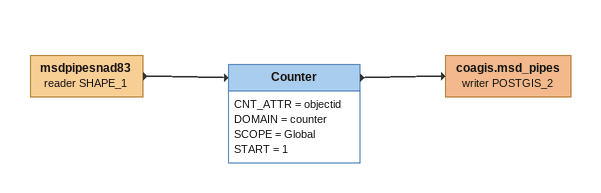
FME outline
msdpipesnad83 (reader SHAPE_1)
    -> Counter
Counter
    CNT_ATTR = objectid
    DOMAIN = counter
    SCOPE = Global
    START = 1
    -> coagis.msd_pipes (writer POSTGIS_2)
coagis.msd_pipes (writer POSTGIS_2)
